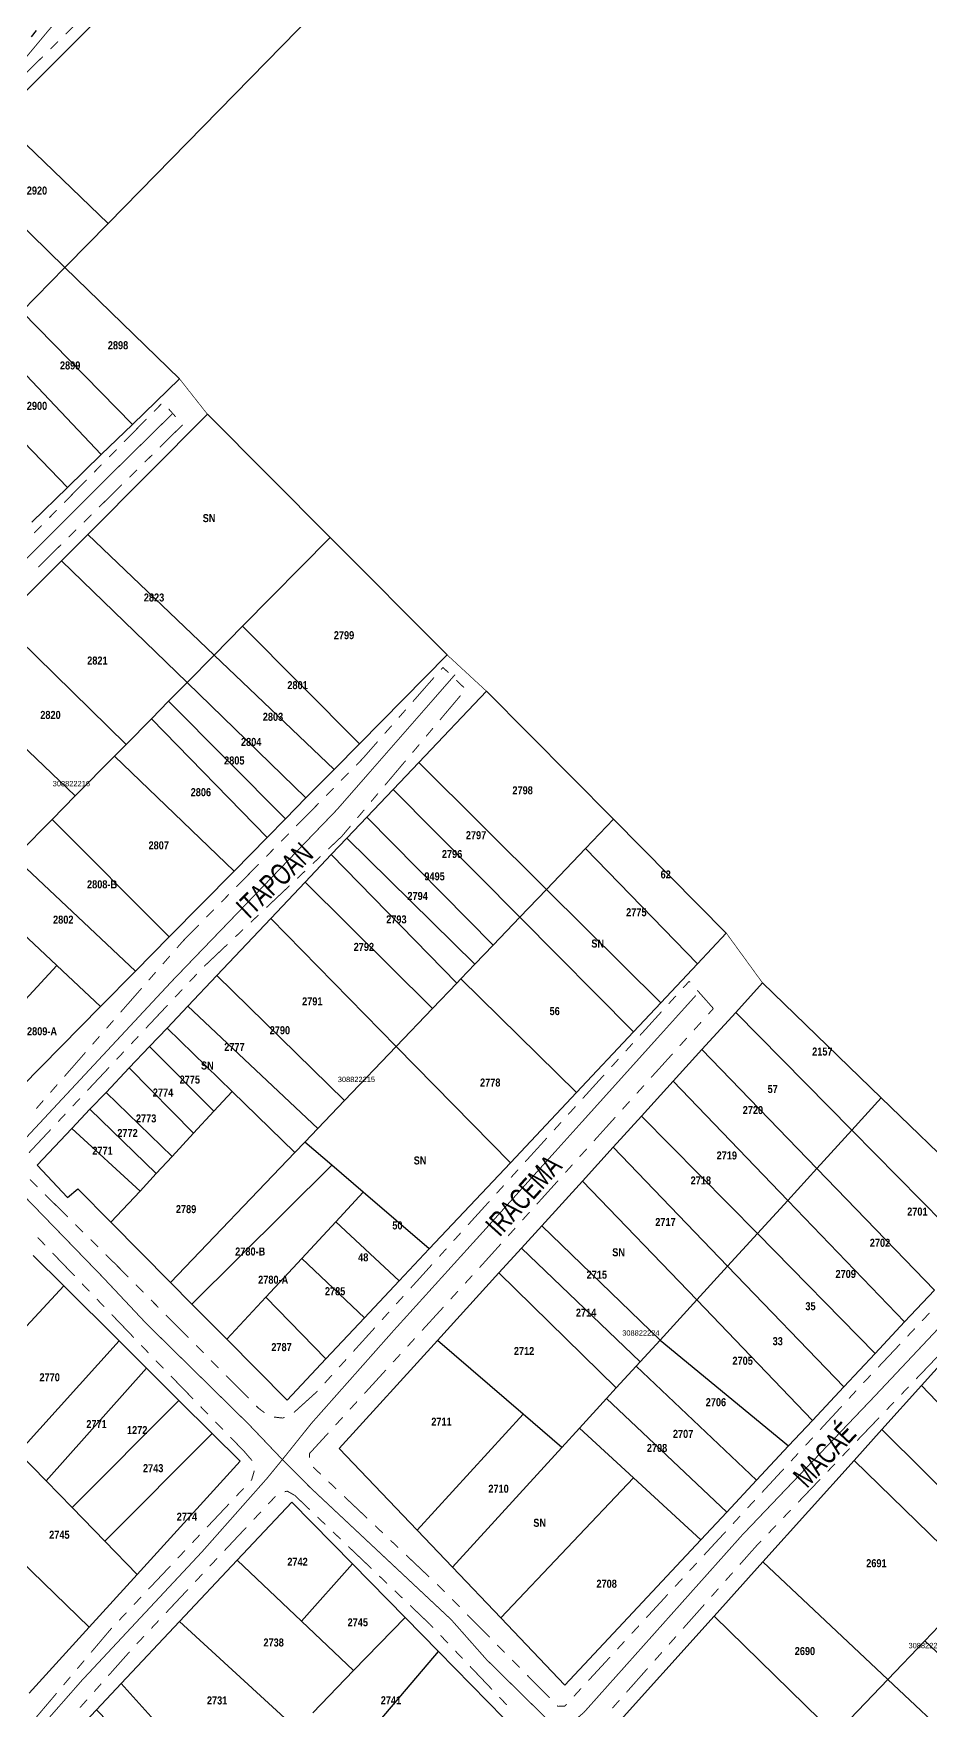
# Model space of a CAD drawing. Extents: x 204296 to 206006, y 4860262 to 4862155.
# Drawn here: x 205260.3 to 205428.5, y 4861404.8 to 4861719.1 of the extents above; entities that cross this region are included whole.
import ezdxf
from ezdxf.enums import TextEntityAlignment as Align

# ---------------------------------------------------------------- set-up
doc = ezdxf.new("R2010")
doc.units = 0
doc.header["$LTSCALE"] = 1.5
doc.header["$MEASUREMENT"] = 0
doc.linetypes.add('TRACO_25', pattern=[8, 3, -1, 1, -1, 1, -1])
for name, color, linetype in [('CD-MALHA-LOTES', 40, 'CONTINUOUS'), ('CD_TXT_QUADRA', 7, 'CONTINUOUS'), ('LM-LIM-SETOR-FISCAL', 7, 'CONTINUOUS'), ('RU-QUADRAS', 6, 'CONTINUOUS'), ('SV-EIXO-RUA-N-PAV', 6, 'CONTINUOUS'), ('SV-RUA-NAO-PAV-S-GUIA-C-GUIA', 7, 'CONTINUOUS'), ('SV-TXT-RUA-N-PAV-S-GUIA-C-GUIA', 7, 'CONTINUOUS'), ('Th_NmrPot', 1, 'CONTINUOUS')]:
    doc.layers.add(name, color=color, linetype=linetype)
doc.styles.add('ARIAL', font='ARIAL.TTF')
doc.styles.add('MONOTXT', font='ARIAL.TTF', dxfattribs={"height": 0.2})
doc.styles.get("Standard").update_dxf_attribs({"font": 'swisscbo.ttf'})
doc.linetypes.add('Limite', pattern='A,20,-3,[130,ltypeshp.shx,S=6.35,R=0,X=0,Y=0],-3,20', length=46)

msp = doc.modelspace()

# ---------------------------------------------------------------- linework, layer by layer
at = {"layer": 'CD-MALHA-LOTES', "linetype": 'Continuous'}
for p, q in [((205307.48, 4861757.12), (205253.79, 4861703.27)), ((205274.31, 4861683.55), (205326.53, 4861736.8)), ((205253.79, 4861703.27), (205274.31, 4861683.55)), ((205266.24, 4861675.31), (205245.76, 4861695.21)), ((205266.56, 4861675.64), (205274.31, 4861683.55)), ((205258.12, 4861667.02), (205266.24, 4861675.31)), ((205266.24, 4861675.31), (205266.56, 4861675.64)), ((205287.71, 4861654.44), (205266.24, 4861675.31)), ((205258.12, 4861667.02), (205278.89, 4861645.88)), ((205273.05, 4861640.21), (205252.79, 4861661.58)), ((205246.37, 4861655.03), (205266.7, 4861634.04)), ((205278.89, 4861645.88), (205287.71, 4861654.44)), ((205292.97, 4861647.77), (205270.52, 4861625.25)), ((205273.05, 4861640.21), (205278.89, 4861645.88)), ((205315.95, 4861624.71), (205292.97, 4861647.77)), ((205266.7, 4861634.04), (205273.05, 4861640.21)), ((205260, 4861627.53), (205266.7, 4861634.04)), ((205270.52, 4861625.25), (205265.62, 4861620.33)), ((205270.52, 4861625.25), (205294.21, 4861602.65)), ((205299.52, 4861608.04), (205315.95, 4861624.71)), ((205337.89, 4861602.7), (205315.95, 4861624.71)), ((205265.62, 4861620.33), (205254.24, 4861608.93)), ((205265.62, 4861620.33), (205289.14, 4861597.51)), ((205254.24, 4861608.93), (205277.7, 4861585.9)), ((205294.21, 4861602.65), (205299.52, 4861608.04)), ((205299.52, 4861608.04), (205321.47, 4861586.04)), ((205289.14, 4861597.51), (205294.21, 4861602.65)), ((205294.21, 4861602.65), (205316.7, 4861581.2)), ((205321.47, 4861586.04), (205337.89, 4861602.7)), ((205244.33, 4861598.98), (205268.18, 4861576.24)), ((205285.66, 4861593.98), (205289.14, 4861597.51)), ((205289.14, 4861597.51), (205311.44, 4861575.86)), ((205345.27, 4861595.89), (205332.58, 4861582.51)), ((205369.09, 4861571.88), (205345.27, 4861595.89)), ((205282.44, 4861590.71), (205285.66, 4861593.98)), ((205285.66, 4861593.98), (205307.61, 4861571.97)), ((205277.7, 4861585.9), (205282.44, 4861590.71)), ((205282.44, 4861590.71), (205304.15, 4861568.47)), ((205275.55, 4861583.72), (205277.7, 4861585.9)), ((205316.7, 4861581.2), (205321.47, 4861586.04)), ((205268.18, 4861576.24), (205275.55, 4861583.72)), ((205275.55, 4861583.72), (205297.94, 4861562.16)), ((205332.58, 4861582.51), (205327.77, 4861577.44)), ((205332.58, 4861582.51), (205356.53, 4861558.74)), ((205311.44, 4861575.86), (205316.7, 4861581.2)), ((205263.84, 4861571.85), (205268.18, 4861576.24)), ((205327.77, 4861577.44), (205322.87, 4861572.28)), ((205327.77, 4861577.44), (205351.52, 4861553.51)), ((205307.61, 4861571.97), (205311.44, 4861575.86)), ((205257.66, 4861565.58), (205263.84, 4861571.85)), ((205285.79, 4861549.83), (205263.84, 4861571.85)), ((205304.15, 4861568.47), (205307.61, 4861571.97)), ((205322.87, 4861572.28), (205319.11, 4861568.31)), ((205322.87, 4861572.28), (205346.53, 4861548.29)), ((205363.83, 4861566.38), (205369.09, 4861571.88)), ((205390.26, 4861550.53), (205369.09, 4861571.88)), ((205297.94, 4861562.16), (205304.15, 4861568.47)), ((205319.11, 4861568.31), (205316.19, 4861565.24)), ((205319.11, 4861568.31), (205343.12, 4861544.73)), ((205256.81, 4861564.71), (205279.47, 4861543.43)), ((205316.19, 4861565.24), (205311.29, 4861560.07)), ((205316.19, 4861565.24), (205339.71, 4861541.16)), ((205356.53, 4861558.74), (205363.83, 4861566.38)), ((205363.83, 4861566.38), (205384.87, 4861544.8)), ((205285.79, 4861549.83), (205297.94, 4861562.16)), ((205311.29, 4861560.07), (205304.86, 4861553.28)), ((205311.29, 4861560.07), (205335.14, 4861536.39)), ((205351.52, 4861553.51), (205356.53, 4861558.74)), ((205377.97, 4861537.47), (205356.53, 4861558.74)), ((205304.86, 4861553.28), (205294.69, 4861542.57)), ((205304.86, 4861553.28), (205328.38, 4861529.31)), ((205346.53, 4861548.29), (205351.52, 4861553.51)), ((205351.52, 4861553.51), (205372.83, 4861532.01)), ((205258.29, 4861550.51), (205264.69, 4861544.49)), ((205279.47, 4861543.43), (205285.79, 4861549.83)), ((205343.12, 4861544.73), (205346.53, 4861548.29)), ((205384.87, 4861544.8), (205390.26, 4861550.53)), ((205340.47, 4861541.96), (205343.12, 4861544.73)), ((205377.97, 4861537.47), (205384.87, 4861544.8)), ((205246.73, 4861525.04), (205264.69, 4861544.49)), ((205264.69, 4861544.49), (205272.91, 4861536.76)), ((205272.91, 4861536.76), (205279.47, 4861543.43)), ((205294.69, 4861542.57), (205289.29, 4861536.87)), ((205294.69, 4861542.57), (205318.69, 4861519.19)), ((205339.71, 4861541.16), (205340.47, 4861541.96)), ((205340.47, 4861541.96), (205362.16, 4861520.68)), ((205335.14, 4861536.39), (205339.71, 4861541.16)), ((205397.06, 4861541.2), (205392.03, 4861535.67)), ((205419.33, 4861519.65), (205397.06, 4861541.2)), ((205254.37, 4861517.95), (205272.91, 4861536.76)), ((205289.29, 4861536.87), (205285.38, 4861532.75)), ((205289.29, 4861536.87), (205313.65, 4861513.91)), ((205328.38, 4861529.31), (205335.14, 4861536.39)), ((205372.83, 4861532.01), (205377.97, 4861537.47)), ((205392.03, 4861535.67), (205385.69, 4861528.7)), ((205392.03, 4861535.67), (205413.79, 4861513.58)), ((205285.38, 4861532.75), (205282.09, 4861529.28)), ((205285.38, 4861532.75), (205297.59, 4861520.85)), ((205362.16, 4861520.68), (205372.83, 4861532.01)), ((205282.09, 4861529.28), (205278.3, 4861525.29)), ((205282.09, 4861529.28), (205294.17, 4861517.16)), ((205318.69, 4861519.19), (205328.38, 4861529.31)), ((205328.38, 4861529.31), (205349.77, 4861507.51)), ((205385.69, 4861528.7), (205380.29, 4861522.76)), ((205385.69, 4861528.7), (205407.24, 4861506.43)), ((205278.3, 4861525.29), (205273.94, 4861520.69)), ((205278.3, 4861525.29), (205290.33, 4861513.01)), ((205380.29, 4861522.76), (205374.37, 4861516.25)), ((205380.29, 4861522.76), (205401.77, 4861500.44)), ((205273.94, 4861520.69), (205270.92, 4861517.51)), ((205273.94, 4861520.69), (205286.32, 4861508.67)), ((205294.17, 4861517.16), (205297.59, 4861520.85)), ((205297.59, 4861520.85), (205309.34, 4861509.41)), ((205349.77, 4861507.51), (205362.16, 4861520.68)), ((205413.79, 4861513.58), (205419.33, 4861519.65)), ((205442.25, 4861497.48), (205419.33, 4861519.65)), ((205270.92, 4861517.51), (205267.53, 4861513.94)), ((205270.92, 4861517.51), (205283.35, 4861505.47)), ((205290.33, 4861513.01), (205294.17, 4861517.16)), ((205313.65, 4861513.91), (205318.69, 4861519.19)), ((205267.53, 4861513.94), (205261.01, 4861507.06)), ((205267.53, 4861513.94), (205280.32, 4861502.2)), ((205311.22, 4861511.38), (205313.65, 4861513.91)), ((205374.37, 4861516.25), (205369.07, 4861510.43)), ((205396.08, 4861494.21), (205374.37, 4861516.25)), ((205407.24, 4861506.43), (205413.79, 4861513.58)), ((205413.79, 4861513.58), (205436.11, 4861490.92)), ((205286.32, 4861508.67), (205290.33, 4861513.01)), ((205309.34, 4861509.41), (205311.22, 4861511.38)), ((205316.26, 4861507.04), (205311.22, 4861511.38)), ((205369.07, 4861510.43), (205363.29, 4861504.07)), ((205369.07, 4861510.43), (205390.51, 4861488.13)), ((205261.01, 4861507.06), (205266.72, 4861500.96)), ((205283.35, 4861505.47), (205286.32, 4861508.67)), ((205309.34, 4861509.41), (205286.05, 4861485.06)), ((205290.06, 4861481.01), (205316.26, 4861507.04)), ((205322.15, 4861501.97), (205316.26, 4861507.04)), ((205334.54, 4861491.33), (205349.77, 4861507.51)), ((205280.32, 4861502.2), (205283.35, 4861505.47)), ((205363.29, 4861504.07), (205355.66, 4861495.69)), ((205363.29, 4861504.07), (205384.71, 4861481.78)), ((205401.77, 4861500.44), (205407.24, 4861506.43)), ((205407.24, 4861506.43), (205429.29, 4861483.64)), ((205266.72, 4861500.96), (205268.64, 4861502.63)), ((205268.64, 4861502.63), (205274.87, 4861496.34)), ((205274.87, 4861496.34), (205280.32, 4861502.2)), ((205317.01, 4861496.43), (205322.15, 4861501.97)), ((205334.54, 4861491.33), (205322.15, 4861501.97)), ((205401.77, 4861500.44), (205396.08, 4861494.21)), ((205401.77, 4861500.44), (205423.69, 4861477.66)), ((205274.87, 4861496.34), (205286.05, 4861485.06)), ((205310.64, 4861489.56), (205317.01, 4861496.43)), ((205328.9, 4861485.34), (205317.01, 4861496.43)), ((205355.66, 4861495.69), (205351.85, 4861491.5)), ((205355.66, 4861495.69), (205377.83, 4861474.25)), ((205328.9, 4861485.34), (205334.54, 4861491.33)), ((205351.85, 4861491.5), (205347.62, 4861486.85)), ((205374.12, 4861470.19), (205351.85, 4861491.5)), ((205390.51, 4861488.13), (205396.08, 4861494.21)), ((205396.08, 4861494.21), (205418.18, 4861471.77)), ((205266.02, 4861484.4), (205260.3, 4861490.08)), ((205303.89, 4861482.28), (205310.64, 4861489.56)), ((205322.4, 4861478.43), (205310.64, 4861489.56)), ((205384.71, 4861481.78), (205390.51, 4861488.13)), ((205390.51, 4861488.13), (205412.29, 4861465.48)), ((205286.05, 4861485.06), (205290.06, 4861481.01)), ((205322.4, 4861478.43), (205328.9, 4861485.34)), ((205347.62, 4861486.85), (205336.12, 4861474.2)), ((205347.62, 4861486.85), (205369.63, 4861465.28)), ((205247.06, 4861463.99), (205266.02, 4861484.4)), ((205276.4, 4861474.09), (205266.02, 4861484.4)), ((205296.59, 4861474.41), (205303.89, 4861482.28)), ((205315.16, 4861470.74), (205303.89, 4861482.28)), ((205377.83, 4861474.25), (205384.71, 4861481.78)), ((205384.71, 4861481.78), (205406.41, 4861459.2)), ((205423.69, 4861477.66), (205429.29, 4861483.64)), ((205290.06, 4861481.01), (205296.59, 4861474.41)), ((205315.16, 4861470.74), (205322.4, 4861478.43)), ((205418.18, 4861471.77), (205423.69, 4861477.66)), ((205257.54, 4861453.2), (205276.4, 4861474.09)), ((205281.51, 4861469.02), (205276.4, 4861474.09)), ((205296.59, 4861474.41), (205307.89, 4861463.01)), ((205336.12, 4861474.2), (205317.66, 4861453.91)), ((205352.18, 4861460.35), (205336.12, 4861474.2)), ((205377.83, 4861474.25), (205374.12, 4861470.19)), ((205377.83, 4861474.25), (205401.94, 4861454.43)), ((205307.89, 4861463.01), (205315.16, 4861470.74)), ((205373.37, 4861469.38), (205369.63, 4861465.28)), ((205374.12, 4861470.19), (205373.37, 4861469.38)), ((205373.37, 4861469.38), (205395.94, 4861448.02)), ((205412.29, 4861465.48), (205418.18, 4861471.77)), ((205431.49, 4861470.86), (205426.88, 4861465.75)), ((205281.51, 4861469.02), (205262.71, 4861447.88)), ((205287.62, 4861462.96), (205281.51, 4861469.02)), ((205267.59, 4861442.86), (205287.62, 4861462.96)), ((205293.85, 4861456.77), (205287.62, 4861462.96)), ((205367.81, 4861463.29), (205362.76, 4861457.76)), ((205369.63, 4861465.28), (205367.81, 4861463.29)), ((205367.81, 4861463.29), (205390.33, 4861442.03)), ((205406.41, 4861459.2), (205412.29, 4861465.48)), ((205426.88, 4861465.75), (205419.44, 4861457.48)), ((205426.88, 4861465.75), (205450.06, 4861441.49)), ((205352.18, 4861460.35), (205332.29, 4861438.6)), ((205359.41, 4861454.11), (205352.18, 4861460.35)), ((205273.7, 4861436.56), (205293.85, 4861456.77)), ((205299.1, 4861451.57), (205293.85, 4861456.77)), ((205362.76, 4861457.76), (205359.41, 4861454.11)), ((205362.76, 4861457.76), (205372.86, 4861448.46)), ((205401.94, 4861454.43), (205406.41, 4861459.2)), ((205419.44, 4861457.48), (205414.21, 4861451.67)), ((205419.44, 4861457.48), (205443, 4861434.12)), ((205317.66, 4861453.91), (205332.29, 4861438.6)), ((205359.41, 4861454.11), (205338.91, 4861431.67)), ((205395.94, 4861448.02), (205401.94, 4861454.43)), ((205257.54, 4861453.2), (205262.71, 4861447.88)), ((205279.76, 4861430.32), (205299.1, 4861451.57)), ((205414.21, 4861451.67), (205397.12, 4861432.69)), ((205414.21, 4861451.67), (205437.84, 4861428.73)), ((205262.71, 4861447.88), (205267.59, 4861442.86)), ((205372.86, 4861448.46), (205347.95, 4861422.21)), ((205372.86, 4861448.46), (205385.48, 4861436.85)), ((205390.33, 4861442.03), (205395.94, 4861448.02)), ((205270.76, 4861420.42), (205247.94, 4861442.57)), ((205267.59, 4861442.86), (205273.7, 4861436.56)), ((205308.79, 4861443.87), (205298.55, 4861432.99)), ((205320.17, 4861432.3), (205308.79, 4861443.87)), ((205385.48, 4861436.85), (205390.33, 4861442.03)), ((205332.29, 4861438.6), (205338.91, 4861431.67)), ((205273.7, 4861436.56), (205279.76, 4861430.32)), ((205359.99, 4861409.61), (205385.48, 4861436.85)), ((205298.55, 4861432.99), (205287.73, 4861421.51)), ((205298.55, 4861432.99), (205310.6, 4861421.58)), ((205310.6, 4861421.58), (205320.17, 4861432.3)), ((205330.01, 4861422.28), (205320.17, 4861432.3)), ((205338.91, 4861431.67), (205347.95, 4861422.21)), ((205397.12, 4861432.69), (205387.97, 4861422.54)), ((205397.12, 4861432.69), (205420.56, 4861410.67)), ((205270.76, 4861420.42), (205279.76, 4861430.32)), ((205427.47, 4861417.89), (205437.84, 4861428.73)), ((205330.01, 4861422.28), (205320.37, 4861412.31)), ((205336.3, 4861415.88), (205330.01, 4861422.28)), ((205347.95, 4861422.21), (205359.99, 4861409.61)), ((205387.97, 4861422.54), (205368.16, 4861400.54)), ((205410.65, 4861400.32), (205387.97, 4861422.54)), ((205259.53, 4861408.07), (205270.76, 4861420.42)), ((205287.73, 4861421.51), (205276.81, 4861409.92)), ((205287.73, 4861421.51), (205309.73, 4861401.31)), ((205320.37, 4861412.31), (205310.6, 4861421.58)), ((205319.94, 4861396.73), (205336.3, 4861415.88)), ((205351.63, 4861400.28), (205336.3, 4861415.88)), ((205420.56, 4861410.67), (205427.47, 4861417.89)), ((205427.47, 4861417.89), (205450.24, 4861396.34)), ((205276.81, 4861409.92), (205272.13, 4861404.95)), ((205276.81, 4861409.92), (205296.66, 4861387.8)), ((205320.37, 4861412.31), (205312.72, 4861404.4)), ((205420.56, 4861410.67), (205410.65, 4861400.32)), ((205420.56, 4861410.67), (205443.5, 4861389.12)), ((205272.13, 4861404.95), (205267.55, 4861400.09)), ((205292.86, 4861383.87), (205272.13, 4861404.95))]:
    msp.add_line(p, q, dxfattribs=at)
at = {"layer": 'LM-LIM-SETOR-FISCAL', "linetype": 'Limite', "ltscale": 0.1, "const_width": 0.13}
msp.add_lwpolyline([(205442.25, 4861497.48), (205397.06, 4861541.2), (205390.26, 4861550.53), (205345.27, 4861595.89), (205337.89, 4861602.7), (205292.97, 4861647.77), (205287.71, 4861654.44), (205266.24, 4861675.31), (205334, 4861744.42)], dxfattribs=at)
msp.add_lwpolyline([(205442.25, 4861497.48), (205397.06, 4861541.2), (205390.26, 4861550.53), (205345.27, 4861595.89), (205337.89, 4861602.7), (205292.97, 4861647.77), (205287.71, 4861654.44), (205266.24, 4861675.31), (205334, 4861744.42)], dxfattribs=at)
at = {"layer": 'RU-QUADRAS', "linetype": 'Continuous', "const_width": 0.01}
for points in [[(205253.79, 4861703.27), (205307.47, 4861757.11)], [(205326.53, 4861736.8), (205274.31, 4861683.55), (205266.56, 4861675.64), (205266.24, 4861675.31), (205287.71, 4861654.44), (205278.89, 4861645.88), (205273.05, 4861640.21), (205266.7, 4861634.04), (205260, 4861627.53)], [(205254.24, 4861608.93), (205265.62, 4861620.33), (205270.52, 4861625.25), (205292.97, 4861647.77), (205315.95, 4861624.71), (205337.89, 4861602.7), (205321.47, 4861586.04), (205316.7, 4861581.2), (205311.44, 4861575.86), (205307.61, 4861571.97), (205304.15, 4861568.47), (205297.94, 4861562.16), (205285.79, 4861549.83), (205279.47, 4861543.43), (205272.91, 4861536.76), (205254.37, 4861517.95)], [(205429.29, 4861483.64), (205423.69, 4861477.66), (205418.18, 4861471.77), (205412.29, 4861465.48), (205406.41, 4861459.2), (205401.94, 4861454.43), (205395.94, 4861448.02), (205390.33, 4861442.03), (205385.48, 4861436.85), (205359.99, 4861409.61), (205347.95, 4861422.21), (205338.91, 4861431.67), (205332.29, 4861438.6), (205317.66, 4861453.91), (205317.66, 4861453.91), (205336.12, 4861474.2), (205347.62, 4861486.85), (205351.85, 4861491.5), (205355.66, 4861495.69), (205363.29, 4861504.07), (205369.07, 4861510.43), (205374.37, 4861516.25), (205380.29, 4861522.76), (205385.69, 4861528.7), (205392.03, 4861535.67), (205397.06, 4861541.2), (205419.33, 4861519.65), (205442.25, 4861497.48)], [(205172.6, 4861403.05), (205168.6, 4861406.73), (205168.6, 4861406.73), (205183.92, 4861423.75), (205191.72, 4861432.41), (205195.56, 4861436.68), (205205.45, 4861447.67), (205213.9, 4861457.06), (205219.41, 4861463.18), (205225.89, 4861470.38), (205233.09, 4861478.38), (205251.49, 4861498.82), (205260.3, 4861490.08), (205266.02, 4861484.4), (205276.4, 4861474.09), (205281.51, 4861469.02), (205287.62, 4861462.96), (205293.85, 4861456.77), (205299.1, 4861451.57), (205279.76, 4861430.32), (205270.76, 4861420.42), (205259.53, 4861408.07), (205250.01, 4861397.62)], [(205267.55, 4861400.09), (205272.13, 4861404.95), (205276.81, 4861409.92), (205287.73, 4861421.51), (205298.55, 4861432.99), (205308.79, 4861443.87), (205320.17, 4861432.3), (205330.01, 4861422.28), (205336.3, 4861415.88), (205351.63, 4861400.28)]]:
    msp.add_lwpolyline(points, dxfattribs=at)
for points in [[(205261.01, 4861507.06), (205267.53, 4861513.94), (205270.92, 4861517.51), (205273.94, 4861520.69), (205278.3, 4861525.29), (205282.09, 4861529.28), (205285.38, 4861532.75), (205289.29, 4861536.87), (205294.69, 4861542.57), (205304.86, 4861553.28), (205311.29, 4861560.07), (205316.19, 4861565.24), (205319.11, 4861568.31), (205322.87, 4861572.28), (205327.77, 4861577.44), (205332.58, 4861582.51), (205345.27, 4861595.89), (205369.09, 4861571.88), (205390.26, 4861550.53), (205384.87, 4861544.8), (205377.97, 4861537.47), (205372.83, 4861532.01), (205362.16, 4861520.68), (205349.77, 4861507.51), (205334.54, 4861491.33), (205328.9, 4861485.34), (205322.4, 4861478.43), (205315.16, 4861470.74), (205307.89, 4861463.01), (205296.59, 4861474.41), (205290.06, 4861481.01), (205286.05, 4861485.06), (205274.87, 4861496.34), (205268.64, 4861502.63), (205266.72, 4861500.96), (205261.01, 4861507.06)], [(205368.16, 4861400.54), (205387.97, 4861422.54), (205397.12, 4861432.69), (205414.21, 4861451.67), (205419.44, 4861457.48), (205426.88, 4861465.75), (205431.49, 4861470.86), (205437.02, 4861477.01), (205443.42, 4861484.11), (205449.19, 4861490.51), (205473.3, 4861465.77), (205494.63, 4861443.89), (205476.73, 4861424.71), (205470.31, 4861417.83), (205465.08, 4861412.23), (205450.24, 4861396.34), (205443.5, 4861389.12), (205433.27, 4861378.15), (205412.83, 4861356.27), (205406.24, 4861362.8), (205401.08, 4861367.91), (205396.06, 4861372.89), (205390.07, 4861378.82), (205368.16, 4861400.54)]]:
    msp.add_lwpolyline(points, close=True, dxfattribs=at)
at = {"layer": 'SV-EIXO-RUA-N-PAV', "const_width": 0.18, "flags": 128}
for points in [[(205053.69, 4861510.61), (205061.07, 4861518.25), (205069.83, 4861528.21), (205078.6, 4861538), (205084.83, 4861545.12), (205110.38, 4861572.5), (205123.16, 4861586.8), (205135.44, 4861601.93), (205143.87, 4861612.09), (205147.61, 4861613.86), (205158.27, 4861625.75), (205173.81, 4861642.81), (205195.45, 4861665.36), (205217.09, 4861687), (205236.28, 4861702.24), (205242.85, 4861706.14), (205246.65, 4861702.13), (205253.4, 4861708.03), (205262.9, 4861719.43), (205272.82, 4861731.04), (205286.96, 4861743.7), (205301.04, 4861757.41)], [(205286.34, 4861647.83), (205274.6, 4861636.28), (205261.59, 4861623.27), (205254.31, 4861615.99), (205245.72, 4861607.17), (205237.12, 4861597.91), (205227.04, 4861587.22), (205210, 4861569.2), (205199.77, 4861558.96)], [(205356.3, 4861403.55), (205345.27, 4861414.4), (205338.69, 4861421.84), (205312.13, 4861446.72), (205307.01, 4861451.86), (205300.69, 4861458.49), (205281.53, 4861477.32), (205273.31, 4861486.07), (205259.64, 4861500.17), (205253.59, 4861506.43), (205249.42, 4861510.44), (205238.53, 4861523.11), (205231.51, 4861529.35), (205218.26, 4861541.31), (205204.37, 4861554.48), (205199.77, 4861558.96), (205196.19, 4861562.45), (205194.12, 4861564.47), (205186.63, 4861571.71), (205176.55, 4861581.27), (205160.47, 4861596.63), (205143.87, 4861612.09)], [(205148.42, 4861390), (205163.1, 4861404.78), (205169, 4861410.78), (205190.77, 4861434.53), (205215.31, 4861463.43), (205227.58, 4861478.86), (205239.85, 4861491.53), (205253.59, 4861506.43), (205286.36, 4861541.6), (205317.23, 4861573.66), (205339.4, 4861598.99)], [(205056.79, 4861179.03), (205087.46, 4861211.29), (205114.77, 4861240.19), (205122.79, 4861248.22), (205142.88, 4861271.46), (205156.73, 4861286.5), (205176.12, 4861310.05), (205200.67, 4861336.17), (205212.94, 4861349.63), (205215.81, 4861352.33), (205225.6, 4861361.5), (205243.61, 4861381.1), (205269.34, 4861410.39), (205291.9, 4861434.53), (205304.17, 4861448.39), (205307.01, 4861451.86), (205312.48, 4861458.68), (205327.92, 4861476.09), (205344.94, 4861494.89), (205384.52, 4861538.83)], [(205106.7, 4861125.54), (205125.86, 4861144.6), (205153.17, 4861172.7), (205175.36, 4861196.3), (205203.04, 4861226.33), (205213.53, 4861238.6), (205221.84, 4861250.08), (205236.49, 4861269.48), (205246.78, 4861278.98), (205255.49, 4861288.67), (205267.46, 4861300.64), (205275.28, 4861310.32), (205289.8, 4861326.84), (205302.36, 4861340.84), (205323.09, 4861363.47), (205331.88, 4861373.38), (205345.34, 4861387.69), (205354.44, 4861396.93), (205358.6, 4861400.24), (205363.54, 4861404.45), (205393.23, 4861437.7), (205417.97, 4861463.62), (205443.3, 4861490.54)]]:
    msp.add_lwpolyline(points, dxfattribs=at)
at = {"layer": 'SV-RUA-NAO-PAV-S-GUIA-C-GUIA', "linetype": 'TRACO_25'}
msp.add_line((205272.01, 4861733.8), (205253.14, 4861709.99), dxfattribs=at)
at = {"layer": 'SV-RUA-NAO-PAV-S-GUIA-C-GUIA', "linetype": 'TRACO_25', "const_width": 0.18, "flags": 128}
for points in [[(205264.94, 4861717.63), (205263.51, 4861716.23)], [(205267.79, 4861720.44), (205266.37, 4861719.03)], [(205262.09, 4861714.83), (205257.81, 4861710.62)], [(205282.94, 4861648.32), (205284.34, 4861649.74)], [(205285.68, 4861648.8), (205287, 4861647.3)], [(205277.32, 4861642.62), (205281.53, 4861646.89)], [(205288.3, 4861645.8), (205284.02, 4861641.59)], [(205274.51, 4861639.77), (205275.92, 4861641.19)], [(205282.6, 4861640.18), (205281.18, 4861638.78)], [(205271.71, 4861636.92), (205273.11, 4861638.34)], [(205279.75, 4861637.37), (205278.33, 4861635.97)], [(205266.09, 4861631.22), (205270.3, 4861635.5)], [(205276.9, 4861634.57), (205272.63, 4861630.36)], [(205263.28, 4861628.37), (205264.69, 4861629.8)], [(205260.48, 4861625.52), (205261.88, 4861626.95)], [(205271.2, 4861628.95), (205269.78, 4861627.55)], [(205265.5, 4861623.34), (205264.79, 4861622.64)], [(205268.35, 4861626.15), (205266.93, 4861624.74)], [(205264.71, 4861622.56), (205261.23, 4861619.13)], [(205264.79, 4861622.64), (205264.71, 4861622.56)], [(205331.48, 4861593.93), (205335.44, 4861598.44)], [(205336.77, 4861599.94), (205337.12, 4861600.34)], [(205337.12, 4861600.34), (205338.17, 4861599.33)], [(205339.62, 4861597.95), (205341.06, 4861596.56)], [(205340.42, 4861595.06), (205336.55, 4861590.48)], [(205328.84, 4861590.93), (205330.16, 4861592.43)], [(205326.19, 4861587.93), (205327.52, 4861589.43)], [(205335.26, 4861588.95), (205333.97, 4861587.42)], [(205322.05, 4861583.22), (205324.87, 4861586.43)], [(205332.69, 4861585.89), (205331.4, 4861584.36)], [(205320.84, 4861581.99), (205321.54, 4861582.7)], [(205321.54, 4861582.7), (205322.05, 4861583.22)], [(205330.11, 4861582.84), (205326.24, 4861578.25)], [(205318.03, 4861579.14), (205319.43, 4861580.57)], [(205315.22, 4861576.29), (205316.62, 4861577.72)], [(205324.95, 4861576.72), (205323.66, 4861575.19)], [(205309.6, 4861570.6), (205313.82, 4861574.87)], [(205322.37, 4861573.66), (205321.08, 4861572.13)], [(205319.79, 4861570.61), (205318.5, 4861569.08)], [(205306.8, 4861567.75), (205308.2, 4861569.17)], [(205318.2, 4861568.72), (205315.63, 4861566.29)], [(205318.5, 4861569.08), (205318.2, 4861568.72)], [(205298.37, 4861559.2), (205302.58, 4861563.47)], [(205303.99, 4861564.9), (205305.39, 4861566.32)], [(205314.17, 4861564.92), (205312.72, 4861563.55)], [(205311.27, 4861562.18), (205309.81, 4861560.8)], [(205295.56, 4861556.35), (205296.97, 4861557.78)], [(205308.36, 4861559.43), (205304, 4861555.31)], [(205292.75, 4861553.5), (205294.16, 4861554.93)], [(205302.54, 4861553.94), (205301.09, 4861552.56)], [(205288.41, 4861549.09), (205291.35, 4861552.08)], [(205299.63, 4861551.19), (205298.18, 4861549.82)], [(205287.22, 4861547.74), (205287.88, 4861548.49)], [(205287.88, 4861548.49), (205288.41, 4861549.09)], [(205296.72, 4861548.44), (205292.36, 4861544.32)], [(205284.58, 4861544.73), (205285.9, 4861546.23)], [(205281.95, 4861541.72), (205283.26, 4861543.22)], [(205290.98, 4861542.88), (205289.61, 4861541.42)], [(205382.82, 4861540.99), (205383.3, 4861541.52)], [(205383.3, 4861541.52), (205383.49, 4861541.3)], [(205276.67, 4861535.7), (205280.63, 4861540.21)], [(205288.24, 4861539.96), (205286.87, 4861538.51)], [(205379.46, 4861537.29), (205380.8, 4861538.77)], [(205382.14, 4861540.25), (205382.82, 4861540.99)], [(205384.82, 4861539.81), (205387.47, 4861536.82)], [(205285.5, 4861537.05), (205281.39, 4861532.68)], [(205374.08, 4861531.37), (205378.11, 4861535.81)], [(205387.84, 4861536.4), (205386.88, 4861535.33)], [(205387.47, 4861536.82), (205387.84, 4861536.4)], [(205274.04, 4861532.69), (205275.36, 4861534.19)], [(205385.54, 4861533.85), (205384.2, 4861532.36)], [(205271.4, 4861529.68), (205272.72, 4861531.19)], [(205280.02, 4861531.22), (205278.65, 4861529.76)], [(205371.39, 4861528.41), (205372.73, 4861529.89)], [(205382.86, 4861530.88), (205381.52, 4861529.4)], [(205266.13, 4861523.66), (205270.09, 4861528.18)], [(205277.28, 4861528.31), (205275.91, 4861526.85)], [(205368.7, 4861525.45), (205370.04, 4861526.93)], [(205380.18, 4861527.91), (205376.15, 4861523.46)], [(205274.54, 4861525.39), (205270.43, 4861521.02)], [(205363.32, 4861519.53), (205367.35, 4861523.97)], [(205263.5, 4861520.65), (205264.81, 4861522.16)], [(205269.06, 4861519.56), (205267.69, 4861518.11)], [(205374.81, 4861521.97), (205373.47, 4861520.49)], [(205260.86, 4861517.64), (205262.18, 4861519.15)], [(205266.32, 4861516.65), (205264.95, 4861515.19)], [(205360.63, 4861516.56), (205361.98, 4861518.05)], [(205372.13, 4861519.01), (205370.79, 4861517.52)], [(205263.58, 4861513.73), (205259.48, 4861509.36)], [(205357.94, 4861513.6), (205359.29, 4861515.08)], [(205369.45, 4861516.04), (205365.43, 4861511.58)], [(205352.56, 4861507.68), (205356.6, 4861512.12)], [(205364.09, 4861510.1), (205362.75, 4861508.62)], [(205361.41, 4861507.13), (205360.07, 4861505.65)], [(205259.67, 4861504.35), (205261.09, 4861502.95)], [(205349.87, 4861504.72), (205351.22, 4861506.2)], [(205358.73, 4861504.16), (205354.71, 4861499.71)], [(205262.51, 4861501.54), (205266.78, 4861497.32)], [(205347.18, 4861501.76), (205348.53, 4861503.24)], [(205341.81, 4861495.84), (205345.84, 4861500.28)], [(205353.36, 4861498.23), (205352.02, 4861496.74)], [(205268.2, 4861495.92), (205269.62, 4861494.51)], [(205339.12, 4861492.88), (205340.46, 4861494.36)], [(205350.68, 4861495.26), (205349.34, 4861493.77)], [(205261.13, 4861493.48), (205262.52, 4861492.04)], [(205271.05, 4861493.1), (205272.47, 4861491.7)], [(205336.43, 4861489.91), (205337.77, 4861491.4)], [(205348, 4861492.29), (205345.32, 4861489.32)], [(205263.9, 4861490.59), (205268.06, 4861486.27)], [(205273.89, 4861490.29), (205275.31, 4861488.89)], [(205275.31, 4861488.89), (205275.43, 4861488.78)], [(205275.43, 4861488.78), (205278.14, 4861486.05)], [(205334.41, 4861487.7), (205335.08, 4861488.43)], [(205344.85, 4861488.8), (205343.98, 4861487.84)], [(205345.32, 4861489.32), (205344.85, 4861488.8)], [(205269.45, 4861484.82), (205270.83, 4861483.38)], [(205331.06, 4861483.99), (205334.41, 4861487.69)], [(205334.41, 4861487.69), (205334.41, 4861487.7)], [(205342.63, 4861486.37), (205341.28, 4861484.89)], [(205272.22, 4861481.94), (205273.6, 4861480.5)], [(205279.54, 4861484.63), (205280.95, 4861483.21)], [(205282.36, 4861481.79), (205283.77, 4861480.37)], [(205328.37, 4861481.02), (205329.71, 4861482.5)], [(205339.93, 4861483.42), (205338.58, 4861481.94)], [(205274.99, 4861479.06), (205279.15, 4861474.73)], [(205285.18, 4861478.96), (205289.41, 4861474.7)], [(205325.69, 4861478.06), (205327.03, 4861479.54)], [(205337.23, 4861480.46), (205333.18, 4861476.04)], [(205426.97, 4861477.87), (205428.35, 4861479.32)], [(205320.32, 4861472.13), (205324.34, 4861476.57)], [(205424.23, 4861474.96), (205425.6, 4861476.42)], [(205280.53, 4861473.29), (205281.92, 4861471.84)], [(205290.82, 4861473.28), (205292.23, 4861471.86)], [(205331.83, 4861474.56), (205330.48, 4861473.08)], [(205418.73, 4861469.15), (205422.85, 4861473.51)], [(205283.3, 4861470.4), (205283.48, 4861470.22)], [(205283.48, 4861470.22), (205284.7, 4861468.97)], [(205293.64, 4861470.44), (205295.05, 4861469.02)], [(205317.63, 4861469.16), (205318.98, 4861470.64)], [(205329.13, 4861471.61), (205327.78, 4861470.13)], [(205429.99, 4861471.29), (205425.84, 4861466.96)], [(205286.09, 4861467.53), (205290.27, 4861463.23)], [(205296.46, 4861467.61), (205300.69, 4861463.35)], [(205314.95, 4861466.19), (205316.29, 4861467.68)], [(205326.43, 4861468.66), (205322.38, 4861464.23)], [(205415.98, 4861466.24), (205417.36, 4861467.7)], [(205309.17, 4861460.68), (205312.87, 4861464.03)], [(205312.87, 4861464.03), (205313.53, 4861464.63)], [(205313.53, 4861464.63), (205313.61, 4861464.71)], [(205413.26, 4861463.31), (205414.62, 4861464.78)], [(205424.46, 4861465.51), (205423.08, 4861464.07)], [(205291.67, 4861461.8), (205293.06, 4861460.37)], [(205302.1, 4861461.93), (205302.54, 4861461.49)], [(205302.54, 4861461.49), (205303.64, 4861460.66)], [(205305.45, 4861459.84), (205306.44, 4861459.71)], [(205306.44, 4861459.71), (205307.07, 4861459.64)], [(205307.07, 4861459.64), (205307.42, 4861459.77)], [(205318.33, 4861459.8), (205316.98, 4861458.33)], [(205321.03, 4861462.75), (205319.68, 4861461.28)], [(205407.83, 4861457.44), (205411.9, 4861461.84)], [(205418.93, 4861459.73), (205414.78, 4861455.4)], [(205421.7, 4861462.62), (205420.31, 4861461.18)], [(205294.46, 4861458.93), (205295.85, 4861457.5)], [(205315.63, 4861456.85), (205312.25, 4861453.16)], [(205297.25, 4861456.07), (205299.34, 4861453.92)], [(205299.34, 4861453.92), (205299.84, 4861453.4)], [(205299.84, 4861453.4), (205301.33, 4861451.67)], [(205405.11, 4861454.51), (205406.47, 4861455.97)], [(205413.4, 4861453.96), (205412.01, 4861452.51)], [(205312.12, 4861453.02), (205312.07, 4861452.22)], [(205312.25, 4861453.16), (205312.12, 4861453.02)], [(205312.76, 4861450.47), (205314.22, 4861449.09)], [(205402.39, 4861451.57), (205403.75, 4861453.04)], [(205410.63, 4861451.07), (205409.25, 4861449.62)], [(205301.24, 4861448.04), (205301.12, 4861447.91)], [(205301.47, 4861448.83), (205301.24, 4861448.04)], [(205301.24, 4861448.04), (205301.24, 4861448.04)], [(205301.75, 4861449.79), (205301.47, 4861448.83)], [(205315.67, 4861447.72), (205317.12, 4861446.35)], [(205396.95, 4861445.7), (205401.03, 4861450.11)], [(205407.87, 4861448.18), (205403.72, 4861443.84)], [(205299.74, 4861446.46), (205298.37, 4861445.01)], [(205304.36, 4861443.53), (205305.73, 4861444.99)], [(205307.45, 4861445.84), (205307.93, 4861445.94)], [(205307.93, 4861445.94), (205309.24, 4861445.2)], [(205309.24, 4861445.2), (205309.33, 4861445.16)], [(205309.33, 4861445.16), (205312.15, 4861442.46)], [(205318.58, 4861444.97), (205322.94, 4861440.85)], [(205394.23, 4861442.77), (205395.59, 4861444.24)], [(205297, 4861443.55), (205292.88, 4861439.19)], [(205301.62, 4861440.62), (205302.99, 4861442.08)], [(205313.6, 4861441.08), (205315.05, 4861439.7)], [(205391.52, 4861439.84), (205392.87, 4861441.3)], [(205402.33, 4861442.4), (205400.95, 4861440.95)], [(205291.5, 4861437.74), (205290.13, 4861436.28)], [(205296.14, 4861434.79), (205300.25, 4861439.16)], [(205316.5, 4861438.32), (205317.94, 4861436.94)], [(205324.39, 4861439.47), (205325.84, 4861438.1)], [(205388.2, 4861436.26), (205390.16, 4861438.37)], [(205399.57, 4861439.51), (205398.18, 4861438.06)], [(205288.76, 4861434.83), (205287.38, 4861433.37)], [(205319.39, 4861435.56), (205323.74, 4861431.42)], [(205327.29, 4861436.73), (205328.75, 4861435.35)], [(205386.08, 4861433.96), (205388.12, 4861436.17)], [(205388.12, 4861436.17), (205388.2, 4861436.26)], [(205395.8, 4861435.57), (205392.78, 4861432.17)], [(205396.11, 4861435.9), (205395.8, 4861435.57)], [(205396.8, 4861436.62), (205396.11, 4861435.9)], [(205286.01, 4861431.92), (205281.89, 4861427.56)], [(205293.4, 4861431.88), (205294.77, 4861433.34)], [(205330.2, 4861433.98), (205334.56, 4861429.85)], [(205383.37, 4861431.02), (205384.73, 4861432.49)], [(205290.66, 4861428.96), (205292.03, 4861430.42)], [(205325.18, 4861430.04), (205326.63, 4861428.66)], [(205336.01, 4861428.48), (205336.59, 4861427.93)], [(205380.66, 4861428.08), (205382.02, 4861429.55)], [(205391.45, 4861430.67), (205390.12, 4861429.18)], [(205280.52, 4861426.1), (205279.15, 4861424.65)], [(205285.18, 4861423.14), (205289.29, 4861427.51)], [(205328.08, 4861427.28), (205329.53, 4861425.9)], [(205336.59, 4861427.93), (205337.44, 4861427.08)], [(205338.85, 4861425.66), (205340.25, 4861424.24)], [(205375.24, 4861422.2), (205379.3, 4861426.61)], [(205388.79, 4861427.68), (205387.47, 4861426.19)], [(205277.77, 4861423.19), (205276.4, 4861421.74)], [(205330.97, 4861424.52), (205334.59, 4861421.07)], [(205341.66, 4861422.81), (205345.88, 4861418.55)], [(205386.14, 4861424.69), (205382.15, 4861420.2)], [(205274.85, 4861420.1), (205271.14, 4861415.72)], [(205275.03, 4861420.29), (205274.85, 4861420.1)], [(205282.44, 4861420.22), (205283.81, 4861421.68)], [(205334.59, 4861421.07), (205334.7, 4861420.97)], [(205334.7, 4861420.97), (205335.29, 4861420.35)], [(205336.67, 4861418.91), (205338.05, 4861417.46)], [(205372.53, 4861419.26), (205373.88, 4861420.73)], [(205274.37, 4861411.35), (205278.35, 4861415.83)], [(205279.7, 4861417.31), (205281.07, 4861418.77)], [(205339.43, 4861416.01), (205340.81, 4861414.56)], [(205347.29, 4861417.13), (205348.7, 4861415.71)], [(205369.81, 4861416.32), (205371.17, 4861417.79)], [(205378.17, 4861415.72), (205376.84, 4861414.22)], [(205380.83, 4861418.71), (205379.5, 4861417.21)], [(205269.85, 4861414.19), (205268.55, 4861412.66)], [(205342.19, 4861413.12), (205346.33, 4861408.77)], [(205350.11, 4861414.29), (205351.51, 4861412.87)], [(205364.39, 4861410.44), (205368.46, 4861414.85)], [(205375.51, 4861412.73), (205371.53, 4861408.24)], [(205267.26, 4861411.14), (205265.97, 4861409.61)], [(205271.71, 4861408.36), (205273.04, 4861409.85)], [(205352.92, 4861411.45), (205357.14, 4861407.18)], [(205264.68, 4861408.08), (205260.8, 4861403.5)], [(205269.05, 4861405.37), (205270.38, 4861406.86)], [(205347.71, 4861407.32), (205349.09, 4861405.88)], [(205361.68, 4861407.5), (205363.03, 4861408.97)], [(205370.2, 4861406.74), (205368.88, 4861405.25)], [(205358.55, 4861405.76), (205358.7, 4861405.61)], [(205358.7, 4861405.61), (205359.49, 4861405.64)], [(205359.49, 4861405.64), (205359.98, 4861405.65)], [(205359.98, 4861405.65), (205360.32, 4861406.03)]]:
    msp.add_lwpolyline(points, dxfattribs=at)

# ---------------------------------------------------------------- texts
at = {"layer": 'CD_TXT_QUADRA', "linetype": 'Continuous', "style": 'MONOTXT'}
for s, p in [('308822216', (205263.94, 4861578.05)), ('308822215', (205317.4, 4861522.61)), ('308822224', (205370.74, 4861475.08)), ('308822233', (205424.43, 4861416.5))]:
    msp.add_text(s, height=1, rotation=0.1, dxfattribs=at).set_placement(p)
at = {"layer": 'SV-TXT-RUA-N-PAV-S-GUIA-C-GUIA', "style": 'ARIAL', "width": 0.7}
for s, rotation, p in [('ITAPOAN', 44, (205300.76, 4861553.06)), ('IRACEMA', 48, (205347.74, 4861493.42)), ('MACAÉ', 47, (205405.38, 4861446.33))]:
    msp.add_text(s, height=4, rotation=rotation, dxfattribs=at).set_placement(p)
at = {"layer": 'Th_NmrPot', "color": 1}
for s, p in [('2920', (205259.08, 4861689.71)), ('2898', (205274.28, 4861660.72)), ('2899', (205265.3, 4861656.93)), ('2900', (205259.09, 4861649.36)), ('SN', (205292.07, 4861628.32)), ('2823', (205281.03, 4861613.44)), ('2799', (205316.66, 4861606.37)), ('2821', (205270.41, 4861601.62)), ('2801', (205307.95, 4861597.01)), ('2820', (205261.61, 4861591.43)), ('2803', (205303.34, 4861591.08)), ('2804', (205299.25, 4861586.37)), ('2805', (205296.08, 4861582.89)), ('2806', (205289.81, 4861576.95)), ('2798', (205350.15, 4861577.3)), ('2807', (205281.91, 4861566.99)), ('2797', (205341.42, 4861568.89)), ('2796', (205336.92, 4861565.36)), ('2808-B', (205270.38, 4861559.68)), ('9495', (205333.64, 4861561.18)), ('62', (205377.94, 4861561.53)), ('2794', (205330.46, 4861557.5)), ('2775', (205371.48, 4861554.45)), ('2802', (205264.01, 4861553.06)), ('2793', (205326.48, 4861553.11)), ('2792', (205320.38, 4861547.95)), ('SN', (205364.95, 4861548.58)), ('2791', (205310.71, 4861537.75)), ('56', (205357.12, 4861535.92)), ('2809-A', (205259.12, 4861532.14)), ('2790', (205304.63, 4861532.33)), ('2777', (205296.11, 4861529.2)), ('2157', (205406.36, 4861528.34)), ('SN', (205291.75, 4861525.72)), ('2775', (205287.74, 4861523.09)), ('2778', (205344.08, 4861522.53)), ('2774', (205282.72, 4861520.66)), ('57', (205398.01, 4861521.31)), ('2773', (205279.55, 4861515.81)), ('2720', (205393.34, 4861517.37)), ('2772', (205276.06, 4861513.08)), ('2771', (205271.37, 4861509.75)), ('SN', (205331.64, 4861507.93)), ('2719', (205388.44, 4861508.86)), ('2718', (205383.57, 4861504.18)), ('2789', (205287.04, 4861498.8)), ('2701', (205424.18, 4861498.34)), ('50', (205327.63, 4861495.75)), ('2717', (205376.94, 4861496.39)), ('2780-B', (205298.16, 4861490.86)), ('SN', (205368.87, 4861490.71)), ('2702', (205417.17, 4861492.49)), ('48', (205321.22, 4861489.77)), ('2780-A', (205302.47, 4861485.57)), ('2715', (205364.07, 4861486.51)), ('2709', (205410.74, 4861486.65)), ('2785', (205314.99, 4861483.42)), ('2714', (205362.05, 4861479.4)), ('35', (205405.09, 4861480.61)), ('2787', (205304.94, 4861472.94)), ('2712', (205350.42, 4861472.21)), ('33', (205398.95, 4861474.05)), ('2705', (205391.41, 4861470.38)), ('2770', (205261.46, 4861467.29)), ('2706', (205386.4, 4861462.62)), ('2711', (205334.94, 4861458.97)), ('2771', (205270.25, 4861458.52)), ('1272', (205277.87, 4861457.38)), ('2707', (205380.25, 4861456.68)), ('2708', (205375.36, 4861454.04)), ('2743', (205280.87, 4861450.25)), ('2710', (205345.64, 4861446.4)), ('2774', (205287.2, 4861441.15)), ('2745', (205263.28, 4861437.77)), ('SN', (205354.07, 4861440.01)), ('2742', (205307.94, 4861432.7)), ('2691', (205416.5, 4861432.44)), ('2708', (205365.91, 4861428.59)), ('2745', (205319.24, 4861421.36)), ('2738', (205303.46, 4861417.58)), ('2690', (205403.09, 4861415.97)), ('2731', (205292.86, 4861406.72)), ('2741', (205325.46, 4861406.75))]:
    msp.add_text(s, height=1.5, dxfattribs=at).set_placement(p, align=Align.MIDDLE_LEFT)

doc.saveas('drawing.dxf')
